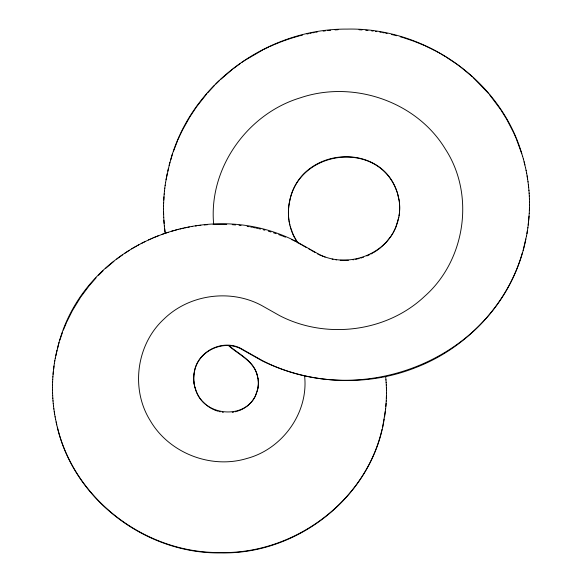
<?xml version="1.0" encoding="UTF-8"?>
<svg xmlns="http://www.w3.org/2000/svg" width="582" height="582" viewBox="0 0 582 582"><rect width="100%" height="100%" fill="white"/><g stroke="black" fill="none" stroke-linecap="round" stroke-linejoin="round"><path stroke-width="0.87" d="M52.489 387.685L52.518 384.658M163.527 208.829L163.557 205.562M193.726 378.518L193.726 377.631M288.417 212.677L288.425 211.433M258.35 383.902L258.357 383.058M386.477 392.835L386.375 398.466M399.681 209.062L399.688 207.847M529.511 204.588L529.394 210.699M52.526 385.008L52.591 381.981M163.557 205.912L163.637 202.638M193.733 377.98L193.741 377.092M288.432 211.783L288.454 210.531M258.335 384.404L258.35 383.553M386.441 395.476L386.252 401.1M399.659 209.92L399.681 208.712M529.475 207.468L529.264 213.579M193.748 377.442L193.762 376.554M52.598 382.33L52.715 379.304M288.454 210.888L288.49 209.636M163.644 202.987L163.949 196.803M258.335 384.055L258.284 385.4M399.616 210.779L399.652 209.571M193.77 376.91L193.799 376.023M52.715 379.653L52.875 376.634M288.497 209.986L288.548 208.742M163.775 200.07L164.175 193.886M386.252 400.751L385.881 406.367M529.264 213.23L528.252 225.074M258.313 384.549L258.241 385.895M399.565 211.637L399.616 210.429M193.799 376.372L193.886 374.946M52.882 376.983L53.34 371.294M288.548 209.091L288.701 206.952M386.084 403.384L385.626 408.993M529.082 216.111L527.874 227.933M399.492 212.495L399.558 211.288M193.842 375.834L194.01 373.877M53.086 374.313L53.981 365.976M288.621 208.196L288.912 205.162M164.182 194.243L164.459 190.976M258.197 386.397L258.241 385.546M399.412 213.347L399.492 212.139M164.459 191.333L164.779 188.073M385.619 408.644L384.6 416.85M258.19 386.041L258.066 387.386M399.31 214.205L399.405 212.997M193.944 374.764L194.584 370.712M53.639 368.981L54.366 363.328M288.803 206.406L289.189 203.38M164.786 188.423L165.157 185.171M385.328 411.27L382.614 427.217M258.132 386.543L257.913 388.369M399.303 213.856L399.063 215.907M165.157 185.52L165.579 182.275M527.874 227.584L526.979 233.637M399.194 214.707L398.765 217.603M194.082 373.695C196.054 351.23 224.223 337.407 243.138 349.753L262.111 360.454C359.858 411.139 491.564 360.825 522.323 252.959M54.366 363.677L54.795 360.68M289.043 204.624L289.341 202.492M165.586 182.632L167.143 173.64M527.445 230.436L526.455 236.474M257.993 387.525L257.608 389.831M54.795 361.029L55.268 358.046M166.052 179.743L169.893 162.254M384.164 419.098C372.458 495.842 298.501 554.239 221.742 552.9C145.042 554.559 71.048 497.756 56.156 421.914M289.349 202.849C298.726 144.496 388.223 139.469 398.976 199.648M55.275 358.396L56.956 350.182M526.455 236.125L523.138 250.529M257.819 388.507L255.44 395.927M398.757 217.253L397.506 222.622M289.523 201.961C298.821 148.766 379.515 139.571 397.077 192.155M55.792 355.762L59.037 342.412M525.888 238.955C514.437 296.929 470.874 346.312 416.035 367.438C366.805 387.219 309.566 384.156 262.111 360.804L243.138 350.102C225.358 338.608 199 349.862 194.715 370.538M398.59 218.097L395.738 227.511M167.762 171.13L168.424 168.278M382.003 429.443C365.351 502.222 292.928 554.835 219.007 552.536C145.18 552.835 74.525 499.421 57.378 427.137M257.491 390.318L257.091 391.759M57.611 347.934C81.815 245.64 204.784 193.85 296.747 241.777L316.368 252.843C345.002 269.903 387.394 255.68 397.244 223.102M169.136 165.434L172.454 153.844M170.701 159.788C191.834 83.277 268.258 28.467 347.047 29.1C424.991 27.259 501.815 80.6 522.621 156.558M59.815 340.201L62.412 332.577M256.778 392.355C247.605 421.033 202.507 416.865 195.414 388.783M173.407 151.415L177.655 140.466M63.358 330.067L66.457 322.632M177.947 139.796L180.049 135.104M395.389 228.304L393.468 232.203M66.828 321.817L72.43 310.592L80.389 297.584M180.369 134.435L182.304 130.47M182.632 129.815L189.827 116.967L196.345 107.132M255.214 396.371L253.708 398.968M393.039 232.967L391.686 235.208M391.213 235.943L386.368 242.177L381.283 247.095M253.432 399.383L252.559 400.612M80.891 296.842L88.966 286.038L96.059 277.89M196.781 106.528L206.836 93.753M251.941 401.398L252.253 401.005M251.62 401.791L248.063 405.363M207.81 92.633L214.351 85.569M98.547 275.279L103.029 270.834M215.915 83.983L219.101 80.869M220.724 79.348L232.589 69.214M105.662 268.367L113.897 261.318M380.606 247.67L378.504 249.314M247.277 406.003L247.677 405.683M233.171 68.749L240.359 63.445M116.749 259.092L118.19 258.001M246.877 406.316L245.64 407.211M118.917 257.462L122.584 254.814M377.056 250.355L377.783 249.838M241.581 62.601L242.81 61.75M243.429 61.336L244.673 60.513M124.824 253.272L129.371 250.304M376.314 250.857L373.28 252.748M245.218 407.495L243.916 408.309M245.291 60.099L262.715 49.994M131.685 248.878L133.242 247.947M134.02 247.481L136.384 246.128M243.029 408.811L243.472 408.564M137.177 245.691L138.763 244.811M372.502 253.192L370.923 254.043M242.578 409.059L241.661 409.517M141.164 243.531L142.779 242.701M263.377 49.652L266.054 48.328M143.587 242.294L145.216 241.486M266.731 48.008L268.753 47.047M369.315 254.843L366.849 255.949M270.113 46.422L273.533 44.909M148.497 239.93L150.149 239.18M240.722 409.954L241.195 409.743M150.978 238.802L152.644 238.082M274.217 44.603L279.753 42.341M153.481 237.718L158.53 235.674M240.25 410.157L239.297 410.543M280.451 42.079L282.554 41.278M283.252 41.024L287.486 39.525M161.941 234.408L163.651 233.789M164.299 233.571L168.183 232.283M362.622 257.528L363.481 257.244M238.322 410.899L237.34 411.227M288.199 39.278L291.044 38.347M291.757 38.128L293.19 37.684M360.898 258.073L361.764 257.804M293.903 37.459L296.776 36.622M171.443 231.272L174.062 230.516M297.497 36.426L298.944 36.026M175.378 230.159L176.695 229.803M236.343 411.518L235.332 411.78M299.665 35.829L302.567 35.08M177.357 229.635L178.681 229.301M358.272 258.779L359.152 258.553M180.005 228.973L181.337 228.661M306.94 34.047L308.402 33.72M181.999 228.508L183.337 228.209M357.392 258.983L355.617 259.361M309.871 33.414L311.334 33.109M184.669 227.918L186.677 227.511M312.803 32.825L314.28 32.541M188.015 227.249L189.361 227.002M233.804 412.107L232.254 412.362M315.757 32.286L317.226 32.025M191.376 226.645L192.722 226.413M352.932 259.819L353.827 259.681M195.421 225.998L196.774 225.816M323.156 31.13L325.389 30.853M198.811 225.547L200.841 225.299M327.615 30.591L330.598 30.286M204.238 224.958L207.643 224.674M335.079 29.915L338.069 29.726M348.414 260.3L340.223 260.27M213.099 224.361L226.754 224.354M359.014 29.747L361.997 29.944M232.211 224.652L235.608 224.928M365.722 30.257L367.955 30.468M239.006 225.27L241.043 225.518M371.672 30.897L373.149 31.093M223.313 412.376L222.259 412.216M375.368 31.399L376.852 31.617M335.698 259.754L336.6 259.885M247.117 226.376L249.14 226.711M379.799 32.09L381.268 32.352M250.704 226.995L252.493 227.322M382.738 32.614L384.2 32.898M253.381 227.504L255.163 227.868M332.118 259.092L333.006 259.281M385.67 33.181L387.125 33.494M256.051 228.057L257.833 228.45M258.714 228.653L260.481 229.068M220.171 411.801L219.13 411.539M391.497 34.462L394.392 35.167M395.113 35.357L396.553 35.735M263.129 229.737L264.883 230.21M400.147 36.724L402.999 37.568M268.375 231.2L270.979 231.992M218.105 411.248L216.577 410.754M403.712 37.794L411.474 40.376M273.576 232.822L276.144 233.695M324.283 256.8L325.12 257.099M412.172 40.631L413.569 41.14M278.662 234.59L282.626 236.059M216.075 410.565L215.071 410.179M323.476 256.495L321.992 255.92M414.268 41.395L416.341 42.202M283.39 236.35L285.529 237.18M417.039 42.464L419.098 43.301M320.784 255.44L321.351 255.665M291.691 239.638L292.586 240.01M320.311 255.243L319.242 254.77M419.789 43.577L421.841 44.443M214.081 409.757L214.576 409.975M422.525 44.734L424.562 45.636M425.238 45.934L430.6 48.466M293.343 240.337L295.663 241.523M213.594 409.539L212.626 409.066M431.262 48.793L435.22 50.816M211.673 408.571L212.146 408.826M435.874 51.158L438.472 52.569M317.43 253.788L318.223 254.225M439.119 52.933L440.407 53.66M296.755 242.127L298.151 242.912M298.733 243.247L301.28 244.68M301.963 245.066L304.211 246.332M304.997 246.775L306.561 247.663M308.918 248.987L310.417 249.831M311.166 250.253L314.978 252.406M211.201 408.309L209.811 407.487M441.054 54.024L445.499 56.665M446.125 57.051L455.953 63.576M209.353 407.196L206.297 404.97M456.55 64.005L458.34 65.3M458.929 65.744L460.697 67.068M461.279 67.519L472.002 76.446M228.857 345.482C239.078 354.474 254.443 361.16 257.419 375.957M228.297 345.373C238.089 354.329 252.624 360.287 256.844 374.022M205.068 403.915L205.475 404.272M473.079 77.435L488.313 93.222M204.668 403.552L202.762 401.631M201.692 400.409L202.041 400.823M489.251 94.342L500.607 109.496M201.343 399.994L200.033 398.27M199.721 397.826L198.833 396.466M297.715 242.73L293.313 234.932L290.273 226.514M501 110.107L506.362 118.75M296.733 241.574L294.921 238.482M198.28 395.542L198.557 396.007M506.733 119.375L513.419 132.238M198.011 395.069L196.36 391.664M294.499 237.689L292.601 233.637M513.724 132.892L515.783 137.519M516.067 138.189L521.785 153.794M196.156 391.162L195.086 387.75M291.931 231.971L292.259 232.807M291.626 231.134L290.774 228.588M397.346 192.627L399.114 200.499M256.997 374.153L257.942 378.416M195.246 388.616L194.941 387.226M522.621 156.209L523.414 159.337M290.52 227.729L289.458 223.022M523.414 158.988L524.855 164.932M194.803 386.71L194.948 387.583M194.803 387.059L194.432 385.131M524.156 161.774L525.502 167.74M257.535 376.096L258.095 379.413M56.745 424.882L55.61 419.287M289.843 225.125L289.29 222.142M194.548 386.012L194.33 384.6M525.495 167.39L526.099 170.562M526.099 170.213L526.652 173.392M55.101 416.654L55.61 419.637M194.228 384.069L194.33 384.949M526.645 173.043L527.612 179.081M55.108 417.003L54.228 411.365M289.29 222.491L288.876 219.487M194.141 383.538L194.235 384.418M527.154 175.888L528.012 181.94M54.65 414.362L53.857 408.709M288.999 220.724L289.138 221.611M194.061 383.007L194.141 383.887M399.114 200.15L399.237 201.35M258.022 378.562L258.212 380.41M165.223 233.229L164.662 228.886M194.061 383.356L193.922 381.938M399.237 201.001L399.347 202.201M528.012 181.591L528.682 187.666M288.767 218.599L288.876 219.836M165.026 232.138L164.357 225.983M53.529 406.054L53.857 409.059M193.988 382.818L193.871 381.399M399.347 201.852L399.441 203.053M528.369 184.45L528.943 190.54M288.672 217.704L288.767 218.948M53.246 403.384L53.529 406.403M399.441 202.703L399.521 203.911M304.539 375.39C308.947 412.383 282.619 449.013 246.928 458.463C210.99 469.412 169.078 453.102 150.207 420.568C130.383 388.9 136.45 344.282 163.986 319.045C189.208 294.339 230.348 288.737 261.413 305.354L279.738 315.691C325.956 339.597 386.513 332.264 424.584 296.362C465.484 260.365 475.247 194.766 445.288 148.97C416.276 101.079 352.794 79.938 300.254 97.849C247.03 113.919 208.269 168.787 213.696 224.565M258.212 380.061L258.299 381.406M385.721 377.02L385.961 380.002M288.592 216.81L288.672 218.054M164.357 226.333L163.884 220.163M53.013 400.714L53.253 403.733M193.871 381.748L193.784 380.322M399.521 203.562L399.587 204.769M258.255 380.555L258.328 381.908M528.943 190.19L529.154 193.413M385.953 379.653L386.15 382.636M288.527 215.915L288.592 217.166M164.095 223.423L163.717 217.246M52.816 398.044L53.013 401.071M193.828 381.21L193.755 379.784M399.579 204.413L399.638 205.621M529.154 193.064L529.314 196.287M386.15 382.287L386.303 385.269M288.476 215.02L288.527 216.271M52.664 395.367L52.816 398.394M529.314 195.938L529.431 199.168M399.63 205.271L399.667 206.479M386.295 384.92L386.404 387.91M288.439 214.125L288.483 215.369M258.321 381.552L258.343 382.403M163.724 217.595L163.542 211.404M52.562 392.69L52.671 395.724M193.733 379.246L193.762 380.133M529.431 198.818L529.496 202.056M399.667 206.13L399.688 207.338M386.397 387.561L386.463 390.551M288.425 213.23L288.446 214.474M258.343 382.054L258.357 382.905M163.607 214.678L163.52 208.48M52.504 390.013L52.569 393.046M193.726 378.707L193.741 379.595M529.489 201.699L529.511 204.937M399.688 206.988L399.696 208.203M386.463 390.195L386.477 393.185M288.417 212.328L288.425 213.579M258.35 382.556L258.357 383.407M193.719 378.169L193.726 379.057M52.489 387.336L52.504 390.369"/></g></svg>
